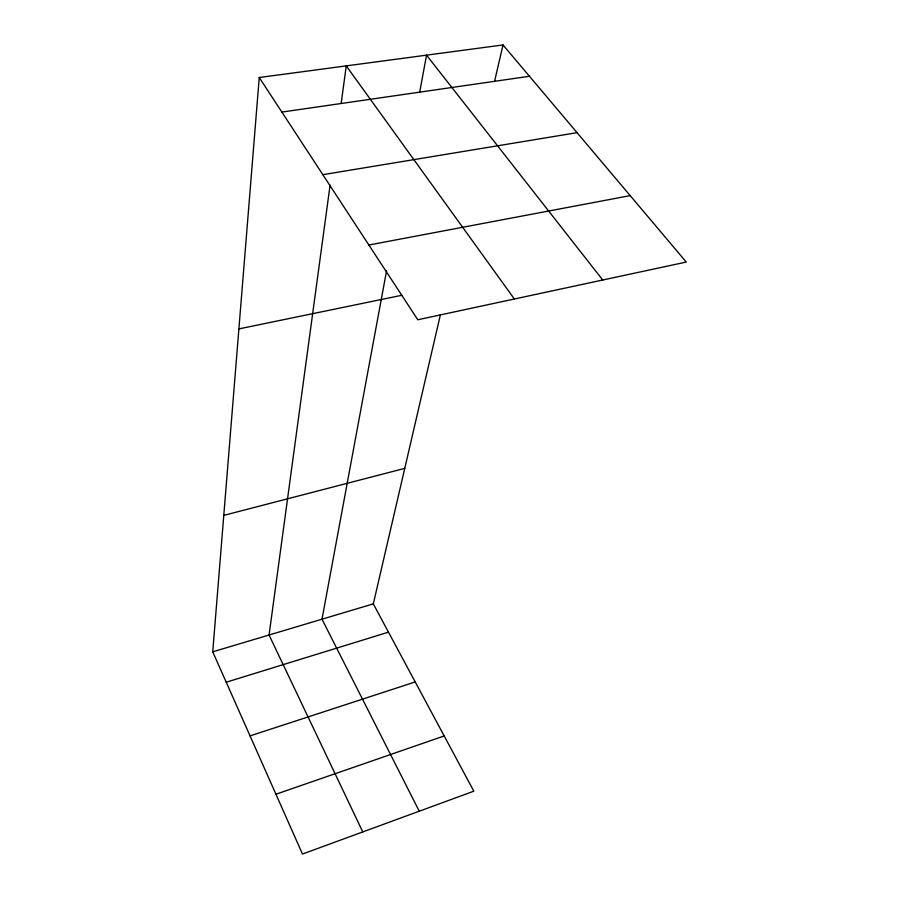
<?xml version="1.0" encoding="UTF-8"?>
<svg xmlns="http://www.w3.org/2000/svg" width="899" height="899" viewBox="0 0 899 899"><rect width="100%" height="100%" fill="white"/><g stroke="black" fill="none" stroke-linecap="round" stroke-linejoin="round"><path stroke-width="1.35" d="M440.476 314.459L373.31 603.881L473.829 791.176L302.48 854.05L212.737 651.831L259.249 77.505L503.013 44.95L686.263 262.058L417.788 319.763L259.249 77.505M330.09 185.115L269.071 635.009L362.769 831.923M341.182 103.318L346.261 65.885L514.363 299.007M386.57 270.846L321.999 619.197L419.249 811.201M419.642 92.395L426.542 55.165L602.723 280.016M494.506 81.607L503.013 44.95M275.926 794.222L444.185 735.955M250.046 735.888L415.203 681.948M226.222 682.217L388.48 632.143M212.737 651.831L373.31 603.881M223.795 515.374L404.764 468.368M238.898 328.899L401.831 295.277M368.871 245.011L630.188 195.622M322.842 174.676L577.046 132.67M281.881 112.083L529.444 76.269"/></g></svg>
